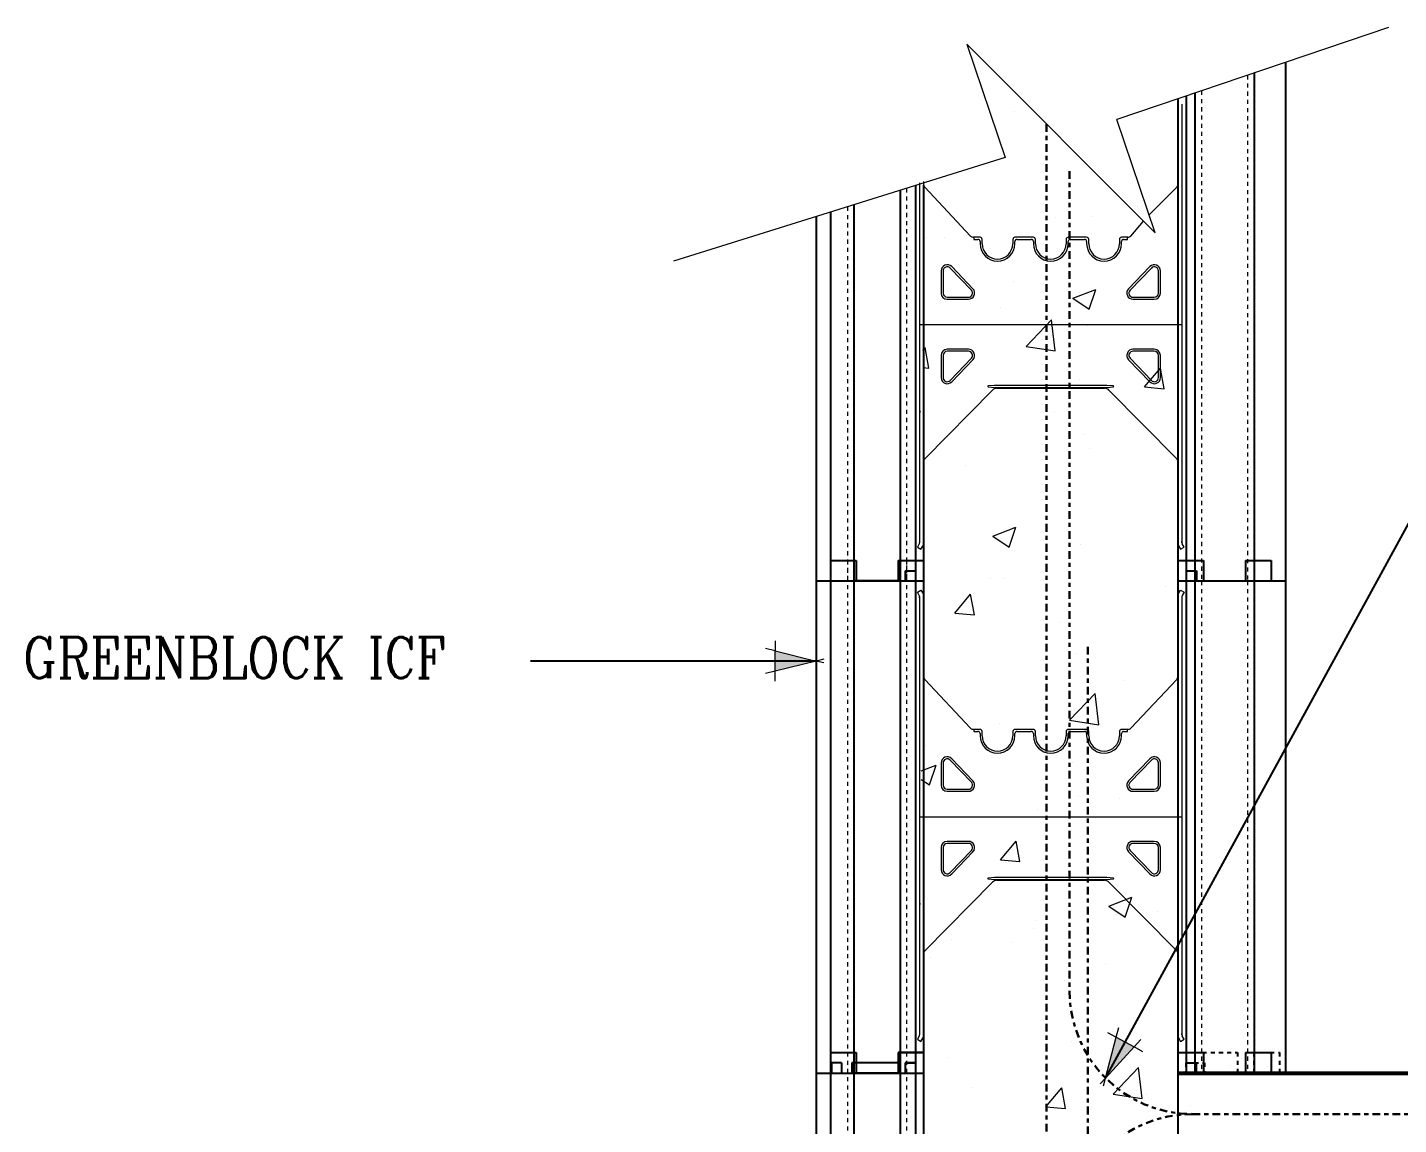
# Model space of a CAD drawing. Header units: inches. Extents: x -58.5 to 10.7, y 192.3 to 275.7.
# Drawn here: x -52.68 to -19.25, y 248.94 to 275.69 of the extents above; entities that cross this region are included whole.
import ezdxf

# ---------------------------------------------------------------- set-up
doc = ezdxf.new("R2010")
doc.units = ezdxf.units.IN
doc.header["$MEASUREMENT"] = 0
for name, pattern in [('CENTER', [2, 1.25, -0.25, 0.25, -0.25]), ('DASHED2', [0.375, 0.25, -0.125]), ('HIDDEN', [0.375, 0.25, -0.125])]:
    doc.linetypes.add(name, pattern=pattern)
for name, color, linetype, lineweight in [('A2 Hatch', 8, 'Continuous', 9), ('A5 heavy', 5, 'Continuous', 53), ('DETAILS', 7, 'Continuous', 13), ('DIM', 3, 'Continuous', 13), ('REBAR', 2, 'CENTER', 30)]:
    doc.layers.add(name, color=color, linetype=linetype, lineweight=lineweight)
doc.styles.add('ARCTEXT', font='arctext.shx', dxfattribs={"width": 0.85})
doc.styles.add('RomanC', font='romanc.shx', dxfattribs={"width": 0.85, "height": 5})
doc.dimstyles.new('ARCTEXT1-4', dxfattribs={"dimtxt": 4, "dimasz": 2, "dimexe": 2, "dimexo": 2, "dimgap": 2, "dimtad": 1, "dimdec": 4, "dimzin": 3, "dimdsep": 46, "dimlunit": 4, "dimtxsty": 'ARCTEXT', "dimblk": 'ARCHTICK', "dimcen": 2, "dimaunit": 1, "dimadec": 0, "dimazin": 0, "dimtfac": 1, "dimtdec": 4, "dimtmove": 2, "dimatfit": 3, "dimldrblk": 'arrow', "dimfxl": 0, "dimtolj": 1, "dimtzin": 0, "dimarcsym": 0})

# ---------------------------------------------------------------- blocks, each defined once
blk = doc.blocks.new('_ArchTick')
at = {"color": 0, "linetype": 'ByBlock', "const_width": 0.15}
blk.add_lwpolyline([(-0.5, -0.5), (0.5, 0.5)], dxfattribs=at)
blk = doc.blocks.new('arrow')
at = {"layer": 'DIM'}
blk.add_hatch(color=253, dxfattribs=at).paths.add_polyline_path([(-2, 0.5), (-2, -0.5), (0, 0)])
at = {"layer": 'DIM', "lineweight": 9}
for points in [[(-2, 0.983), (-2, 0.5), (-2.469, 0.617)], [(0.374, 0.094), (0, 0)], [(0.374, -0.094), (0, 0)], [(-2, -0.983), (-2, -0.5), (-2.469, -0.617)]]:
    blk.add_lwpolyline(points, dxfattribs=at)
at = {"layer": 'DIM', "lineweight": 15}
blk.add_lwpolyline([(0, 0), (-2, -0.5), (-2, 0.5), (0, 0)], dxfattribs=at)

msp = doc.modelspace()

# ---------------------------------------------------------------- linework, layer by layer
at = {"color": 1}
for p, q in [((-22.768, 274.581), (-22.768, 262.194)), ((-22.003, 274.84), (-22.003, 262.194)), ((-24.628, 273.95), (-24.628, 262.194)), ((-24.428, 274.018), (-24.428, 262.194)), ((-24.213, 274.091), (-24.213, 262.194)), ((-31.403, 271.719), (-31.403, 262.194)), ((-31.028, 271.837), (-31.028, 262.194)), ((-30.828, 271.847), (-30.828, 262.194)), ((-33.103, 271.187), (-33.103, 262.194)), ((-32.528, 271.367), (-32.528, 262.194)), ((-33.453, 271.078), (-33.453, 262.194)), ((-33.103, 262.694), (-32.478, 262.694)), ((-33.103, 262.694), (-33.103, 250.194)), ((-32.528, 262.694), (-32.528, 250.194)), ((-32.478, 262.694), (-32.478, 262.194)), ((-31.453, 262.694), (-31.453, 262.194)), ((-31.453, 262.694), (-30.828, 262.694)), ((-31.403, 262.694), (-31.403, 250.194)), ((-30.828, 262.694), (-30.828, 250.194)), ((-30.828, 262.694), (-30.828, 262.194)), ((-24.628, 262.694), (-24.628, 250.194)), ((-24.628, 262.694), (-24.003, 262.694)), ((-24.628, 262.694), (-24.628, 262.194)), ((-24.003, 262.694), (-24.003, 262.194)), ((-22.978, 262.694), (-22.978, 262.194)), ((-22.978, 262.694), (-22.353, 262.694)), ((-22.353, 262.694), (-22.353, 262.194)), ((-33.453, 262.194), (-30.828, 262.194)), ((-33.453, 262.194), (-30.828, 262.194)), ((-33.453, 262.194), (-31.278, 262.194)), ((-33.453, 262.194), (-33.453, 250.194)), ((-33.453, 262.194), (-31.278, 262.194)), ((-31.403, 262.194), (-32.528, 262.194)), ((-31.403, 262.194), (-32.528, 262.194)), ((-31.278, 262.444), (-31.278, 262.194)), ((-31.278, 262.444), (-31.028, 262.444)), ((-31.028, 262.444), (-31.028, 250.194)), ((-31.028, 262.194), (-30.828, 262.194)), ((-31.028, 262.194), (-30.828, 262.194)), ((-24.628, 262.194), (-24.428, 262.194)), ((-24.628, 262.194), (-22.003, 262.194)), ((-24.428, 262.444), (-24.428, 250.194)), ((-24.428, 262.444), (-24.178, 262.444)), ((-24.213, 262.194), (-22.003, 262.194)), ((-24.213, 262.194), (-24.213, 250.194)), ((-24.178, 262.444), (-24.178, 262.194)), ((-22.768, 262.194), (-22.768, 250.194)), ((-22.003, 262.194), (-22.003, 250.194)), ((-33.103, 250.694), (-32.478, 250.694)), ((-33.103, 250.694), (-32.478, 250.694)), ((-33.103, 250.694), (-33.103, 238.194)), ((-33.103, 250.694), (-32.478, 250.694)), ((-33.103, 250.694), (-32.478, 250.694)), ((-33.103, 250.694), (-32.478, 250.694)), ((-33.103, 250.694), (-32.478, 250.694)), ((-33.103, 250.694), (-32.478, 250.694)), ((-33.103, 250.694), (-32.478, 250.694)), ((-33.103, 250.694), (-32.478, 250.694)), ((-33.103, 250.694), (-32.478, 250.694)), ((-33.103, 250.694), (-32.478, 250.694)), ((-32.528, 250.694), (-32.528, 238.194)), ((-32.478, 250.694), (-32.478, 250.194)), ((-32.478, 250.694), (-32.478, 250.194)), ((-32.478, 250.694), (-32.478, 250.194)), ((-32.478, 250.694), (-32.478, 250.194)), ((-32.478, 250.694), (-32.478, 250.194)), ((-32.478, 250.694), (-32.478, 250.194)), ((-32.478, 250.694), (-32.478, 250.194)), ((-32.478, 250.694), (-32.478, 250.194)), ((-32.478, 250.694), (-32.478, 250.194)), ((-32.478, 250.694), (-32.478, 250.194)), ((-32.478, 250.694), (-32.478, 250.194)), ((-31.453, 250.694), (-31.453, 250.194)), ((-31.453, 250.694), (-30.828, 250.694)), ((-31.453, 250.694), (-31.453, 250.194)), ((-31.453, 250.694), (-30.828, 250.694)), ((-31.453, 250.694), (-31.453, 250.194)), ((-31.453, 250.694), (-30.828, 250.694)), ((-31.453, 250.694), (-31.453, 250.194)), ((-31.453, 250.694), (-30.828, 250.694)), ((-31.453, 250.694), (-31.453, 250.194)), ((-31.453, 250.694), (-30.828, 250.694)), ((-31.453, 250.694), (-31.453, 250.194)), ((-30.828, 250.694), (-31.453, 250.694)), ((-31.453, 250.694), (-31.453, 250.194)), ((-31.453, 250.694), (-30.828, 250.694)), ((-31.453, 250.694), (-31.453, 250.194)), ((-31.453, 250.694), (-30.828, 250.694)), ((-31.453, 250.694), (-31.453, 250.194)), ((-31.453, 250.694), (-30.828, 250.694)), ((-31.453, 250.694), (-31.453, 250.194)), ((-31.453, 250.694), (-30.828, 250.694)), ((-31.453, 250.694), (-31.453, 250.194)), ((-31.453, 250.694), (-30.828, 250.694)), ((-31.453, 250.694), (-31.453, 250.194)), ((-30.828, 250.694), (-31.453, 250.694)), ((-31.453, 250.694), (-31.453, 250.194)), ((-31.453, 250.694), (-30.828, 250.694)), ((-31.453, 250.694), (-31.453, 250.194)), ((-30.828, 250.694), (-31.453, 250.694)), ((-31.403, 250.694), (-31.403, 238.194)), ((-30.828, 250.694), (-30.828, 250.194)), ((-30.828, 250.694), (-30.828, 238.194)), ((-30.828, 250.694), (-30.828, 250.194)), ((-30.828, 250.694), (-30.828, 250.194)), ((-30.828, 250.694), (-30.828, 250.194)), ((-30.828, 250.694), (-30.828, 250.194)), ((-30.828, 250.694), (-30.828, 250.194)), ((-30.828, 250.694), (-30.828, 250.194)), ((-30.828, 250.694), (-30.828, 250.194)), ((-30.828, 250.694), (-30.828, 250.194)), ((-30.828, 250.694), (-30.828, 250.194)), ((-30.828, 250.694), (-30.828, 250.194)), ((-30.828, 250.694), (-30.828, 250.194)), ((-30.828, 250.694), (-30.828, 250.194)), ((-24.632, 250.694), (-24.632, 250.194)), ((-24.632, 250.694), (-24.007, 250.694)), ((-24.632, 250.694), (-24.632, 250.194)), ((-24.428, 250.694), (-24.428, 250.194)), ((-24.007, 250.694), (-24.007, 250.194)), ((-22.982, 250.694), (-22.982, 250.194)), ((-22.982, 250.694), (-22.357, 250.694)), ((-22.357, 250.694), (-22.357, 250.194)), ((-33.453, 250.194), (-30.828, 250.194)), ((-33.453, 250.194), (-30.828, 250.194)), ((-33.453, 250.194), (-31.278, 250.194)), ((-33.453, 250.194), (-33.453, 238.194)), ((-33.453, 250.194), (-31.278, 250.194)), ((-33.453, 250.194), (-30.828, 250.194)), ((-33.453, 250.194), (-31.278, 250.194)), ((-33.453, 250.194), (-30.828, 250.194)), ((-33.453, 250.194), (-30.828, 250.194)), ((-33.453, 250.194), (-30.828, 250.194)), ((-33.453, 250.194), (-31.278, 250.194)), ((-33.453, 250.194), (-31.278, 250.194)), ((-33.453, 250.194), (-30.828, 250.194)), ((-33.453, 250.194), (-30.828, 250.194)), ((-33.453, 250.194), (-30.828, 250.194)), ((-33.453, 250.194), (-31.278, 250.194)), ((-33.453, 250.194), (-31.278, 250.194)), ((-33.453, 250.194), (-30.828, 250.194)), ((-33.453, 250.194), (-30.828, 250.194)), ((-33.453, 250.194), (-31.278, 250.194)), ((-33.453, 250.194), (-31.278, 250.194)), ((-33.453, 250.194), (-30.828, 250.194)), ((-33.453, 250.194), (-31.278, 250.194)), ((-33.453, 250.194), (-31.278, 250.194)), ((-33.453, 250.194), (-30.828, 250.194)), ((-33.453, 250.194), (-30.828, 250.194)), ((-33.078, 250.444), (-33.078, 250.194)), ((-32.828, 250.444), (-33.078, 250.444)), ((-33.078, 250.444), (-33.078, 250.194)), ((-32.828, 250.444), (-33.078, 250.444)), ((-33.078, 250.444), (-33.078, 250.194)), ((-32.828, 250.444), (-33.078, 250.444)), ((-32.828, 250.444), (-32.828, 250.194)), ((-32.828, 250.444), (-32.828, 250.194)), ((-32.828, 250.444), (-32.828, 250.194)), ((-31.453, 250.444), (-32.578, 250.444)), ((-32.578, 250.444), (-32.578, 250.194)), ((-31.453, 250.444), (-32.578, 250.444)), ((-32.578, 250.444), (-32.578, 250.194)), ((-31.453, 250.444), (-32.578, 250.444)), ((-32.578, 250.444), (-32.578, 250.194)), ((-31.403, 250.194), (-32.528, 250.194)), ((-31.403, 250.194), (-32.528, 250.194)), ((-31.403, 250.194), (-32.528, 250.194)), ((-31.403, 250.194), (-32.528, 250.194)), ((-31.403, 250.194), (-32.528, 250.194)), ((-31.403, 250.194), (-32.528, 250.194)), ((-31.403, 250.194), (-32.528, 250.194)), ((-31.403, 250.194), (-32.528, 250.194)), ((-31.403, 250.194), (-32.528, 250.194)), ((-31.403, 250.194), (-32.528, 250.194)), ((-31.403, 250.194), (-32.528, 250.194)), ((-31.278, 250.444), (-31.278, 250.194)), ((-31.278, 250.444), (-31.028, 250.444)), ((-31.278, 250.444), (-31.278, 250.194)), ((-31.278, 250.444), (-31.028, 250.444)), ((-31.278, 250.444), (-31.278, 250.194)), ((-31.278, 250.444), (-31.028, 250.444)), ((-31.278, 250.444), (-31.278, 250.194)), ((-31.278, 250.444), (-31.028, 250.444)), ((-31.278, 250.444), (-31.278, 250.194)), ((-31.278, 250.444), (-31.028, 250.444)), ((-31.278, 250.444), (-31.278, 250.194)), ((-31.028, 250.444), (-31.278, 250.444)), ((-31.278, 250.444), (-31.278, 250.194)), ((-31.278, 250.444), (-31.028, 250.444)), ((-31.278, 250.444), (-31.278, 250.194)), ((-31.278, 250.444), (-31.028, 250.444)), ((-31.278, 250.444), (-31.278, 250.194)), ((-31.278, 250.444), (-31.028, 250.444)), ((-31.278, 250.444), (-31.278, 250.194)), ((-31.278, 250.444), (-31.028, 250.444)), ((-31.278, 250.444), (-31.278, 250.194)), ((-31.278, 250.444), (-31.028, 250.444)), ((-31.278, 250.444), (-31.278, 250.194)), ((-31.028, 250.444), (-31.278, 250.444)), ((-31.278, 250.444), (-31.278, 250.194)), ((-31.278, 250.444), (-31.028, 250.444)), ((-31.278, 250.444), (-31.278, 250.194)), ((-31.028, 250.444), (-31.278, 250.444)), ((-31.028, 250.444), (-31.028, 238.194)), ((-31.028, 250.444), (-31.028, 250.194)), ((-31.028, 250.444), (-31.028, 250.194)), ((-31.028, 250.444), (-31.028, 250.194)), ((-31.028, 250.194), (-30.828, 250.194)), ((-31.028, 250.194), (-30.828, 250.194)), ((-31.028, 250.194), (-30.828, 250.194)), ((-31.028, 250.194), (-30.828, 250.194)), ((-31.028, 250.194), (-30.828, 250.194)), ((-31.028, 250.194), (-30.828, 250.194)), ((-31.028, 250.194), (-30.828, 250.194)), ((-31.028, 250.194), (-30.828, 250.194)), ((-31.028, 250.194), (-30.828, 250.194)), ((-31.028, 250.194), (-30.828, 250.194)), ((-31.028, 250.194), (-30.828, 250.194)), ((-24.632, 250.194), (-24.432, 250.194)), ((-24.628, 250.194), (-22.207, 250.194)), ((-24.628, 250.194), (-22.207, 250.194)), ((-24.628, 250.194), (-22.003, 250.194)), ((-24.432, 250.444), (-24.182, 250.444)), ((-24.417, 250.194), (-22.207, 250.194)), ((-24.182, 250.444), (-24.182, 250.194)), ((-22.203, 250.194), (-22.003, 250.194)), ((-22.203, 250.194), (-22.003, 250.194)), ((-22.203, 250.194), (-22.003, 250.194))]:
    msp.add_line(p, q, dxfattribs=at)
at = {"color": 1, "linetype": 'HIDDEN', "ltscale": 0.02}
for p, q in [((-33.103, 262.694), (-32.478, 262.694)), ((-33.103, 262.694), (-33.103, 262.194)), ((-32.478, 262.694), (-32.478, 262.194)), ((-31.453, 262.694), (-31.453, 262.194)), ((-31.453, 262.694), (-30.828, 262.694)), ((-24.628, 262.694), (-24.003, 262.694)), ((-24.003, 262.694), (-24.003, 262.194)), ((-22.978, 262.694), (-22.978, 262.194)), ((-22.978, 262.694), (-22.353, 262.694)), ((-22.353, 262.694), (-22.353, 262.194)), ((-24.428, 262.444), (-24.428, 262.194)), ((-24.428, 262.444), (-24.178, 262.444)), ((-24.178, 262.444), (-24.178, 262.194)), ((-33.103, 250.694), (-32.478, 250.694)), ((-33.103, 250.694), (-33.103, 250.194)), ((-33.103, 250.694), (-32.478, 250.694)), ((-33.103, 250.694), (-32.478, 250.694)), ((-33.103, 250.694), (-33.103, 250.194)), ((-33.103, 250.694), (-32.478, 250.694)), ((-33.103, 250.694), (-33.103, 250.194)), ((-33.103, 250.694), (-32.478, 250.694)), ((-33.103, 250.694), (-33.103, 250.194)), ((-33.103, 250.694), (-32.478, 250.694)), ((-33.103, 250.694), (-32.478, 250.694)), ((-33.103, 250.694), (-33.103, 250.194)), ((-33.103, 250.694), (-32.478, 250.694)), ((-33.103, 250.694), (-33.103, 250.194)), ((-33.103, 250.694), (-32.478, 250.694)), ((-33.103, 250.694), (-32.478, 250.694)), ((-33.103, 250.694), (-33.103, 250.194)), ((-33.103, 250.694), (-32.478, 250.694)), ((-33.103, 250.694), (-32.478, 250.694)), ((-33.103, 250.694), (-33.103, 250.194)), ((-33.103, 250.694), (-32.478, 250.694)), ((-33.103, 250.694), (-33.103, 250.194)), ((-33.103, 250.694), (-32.478, 250.694)), ((-33.103, 250.694), (-33.103, 250.194)), ((-32.478, 250.694), (-32.478, 250.194)), ((-32.478, 250.694), (-32.478, 250.194)), ((-32.478, 250.694), (-32.478, 250.194)), ((-32.478, 250.694), (-32.478, 250.194)), ((-32.478, 250.694), (-32.478, 250.194)), ((-32.478, 250.694), (-32.478, 250.194)), ((-32.478, 250.694), (-32.478, 250.194)), ((-32.478, 250.694), (-32.478, 250.194)), ((-32.478, 250.694), (-32.478, 250.194)), ((-32.478, 250.694), (-32.478, 250.194)), ((-32.478, 250.694), (-32.478, 250.194)), ((-32.478, 250.694), (-32.478, 250.194)), ((-32.478, 250.694), (-32.478, 250.194)), ((-32.478, 250.694), (-32.478, 250.194)), ((-31.453, 250.694), (-31.453, 250.194)), ((-31.453, 250.694), (-30.828, 250.694)), ((-31.453, 250.694), (-31.453, 250.194)), ((-31.453, 250.694), (-30.828, 250.694)), ((-31.453, 250.694), (-31.453, 250.194)), ((-31.453, 250.694), (-30.828, 250.694)), ((-31.453, 250.694), (-31.453, 250.194)), ((-31.453, 250.694), (-30.828, 250.694)), ((-31.453, 250.694), (-31.453, 250.194)), ((-31.453, 250.694), (-30.828, 250.694)), ((-31.453, 250.694), (-31.453, 250.194)), ((-31.453, 250.694), (-30.828, 250.694)), ((-31.453, 250.694), (-31.453, 250.194)), ((-31.453, 250.694), (-30.828, 250.694)), ((-31.453, 250.694), (-31.453, 250.194)), ((-31.453, 250.694), (-30.828, 250.694)), ((-31.453, 250.694), (-31.453, 250.194)), ((-31.453, 250.694), (-30.828, 250.694)), ((-31.453, 250.694), (-31.453, 250.194)), ((-31.453, 250.694), (-30.828, 250.694)), ((-31.453, 250.694), (-31.453, 250.194)), ((-31.453, 250.694), (-30.828, 250.694)), ((-31.453, 250.694), (-31.453, 250.194)), ((-31.453, 250.694), (-30.828, 250.694)), ((-31.453, 250.694), (-31.453, 250.194)), ((-31.453, 250.694), (-30.828, 250.694)), ((-31.453, 250.694), (-31.453, 250.194)), ((-31.453, 250.694), (-30.828, 250.694)), ((-24.632, 250.694), (-24.007, 250.694)), ((-24.632, 250.694), (-24.007, 250.694)), ((-24.428, 250.694), (-23.178, 250.694)), ((-24.007, 250.694), (-24.007, 250.194)), ((-24.007, 250.694), (-24.007, 250.194)), ((-23.178, 250.694), (-23.178, 250.194)), ((-22.982, 250.694), (-22.982, 250.194)), ((-22.982, 250.694), (-22.357, 250.694)), ((-22.982, 250.694), (-22.982, 250.194)), ((-22.982, 250.694), (-22.357, 250.694)), ((-22.778, 250.694), (-22.778, 250.194)), ((-22.778, 250.694), (-22.153, 250.694)), ((-22.357, 250.694), (-22.357, 250.194)), ((-22.357, 250.694), (-22.357, 250.194)), ((-22.153, 250.694), (-22.153, 250.194)), ((-24.432, 250.444), (-24.432, 250.194)), ((-24.432, 250.444), (-24.182, 250.444)), ((-24.432, 250.444), (-24.432, 250.194)), ((-24.432, 250.444), (-24.182, 250.444)), ((-24.228, 250.444), (-23.978, 250.444)), ((-24.182, 250.444), (-24.182, 250.194)), ((-24.182, 250.444), (-24.182, 250.194)), ((-23.978, 250.444), (-23.978, 250.194))]:
    msp.add_line(p, q, dxfattribs=at)
at = {"ltscale": 0.15}
for p, q in [((-32.478, 262.194), (-31.453, 262.194)), ((-32.478, 262.194), (-31.453, 262.194)), ((-32.478, 250.194), (-31.453, 250.194)), ((-32.478, 250.194), (-31.453, 250.194)), ((-32.478, 250.194), (-31.453, 250.194)), ((-32.478, 250.194), (-31.453, 250.194)), ((-32.478, 250.194), (-31.453, 250.194)), ((-32.478, 250.194), (-31.453, 250.194)), ((-32.478, 250.194), (-31.453, 250.194)), ((-32.478, 250.194), (-31.453, 250.194)), ((-32.478, 250.194), (-31.453, 250.194)), ((-32.478, 250.194), (-31.453, 250.194)), ((-32.478, 250.194), (-31.453, 250.194)), ((-24.632, 250.194), (-24.632, 242.194))]:
    msp.add_line(p, q, dxfattribs=at)
at = {"layer": 'A2 Hatch', "linetype": 'DASHED2', "ltscale": 0.15}
for p, q in [((-22.928, 274.526), (-22.928, 262.194)), ((-24.053, 274.145), (-24.053, 262.194)), ((-31.243, 271.769), (-31.243, 262.194)), ((-32.688, 271.317), (-32.688, 262.194)), ((-32.688, 262.694), (-32.688, 250.194)), ((-31.243, 262.694), (-31.243, 250.194)), ((-24.053, 262.194), (-24.053, 250.194)), ((-22.928, 262.194), (-22.928, 250.194)), ((-32.688, 250.694), (-32.688, 238.194)), ((-31.243, 250.694), (-31.243, 238.194))]:
    msp.add_line(p, q, dxfattribs=at)
at = {"layer": 'A2 Hatch', "ltscale": 0.15}
for p, q in [((-28.615, 273.633), (-28.615, 273.633)), ((-25.603, 271.328), (-25.603, 271.328)), ((-27.606, 271.065), (-27.606, 271.065)), ((-26.723, 271.085), (-26.723, 271.085)), ((-30.764, 270.573), (-30.764, 270.573)), ((-30.32, 270.581), (-30.32, 270.581)), ((-26.05, 270.401), (-26.05, 270.401)), ((-28.633, 269.507), (-28.633, 269.507)), ((-27.191, 269.09), (-26.631, 269.305)), ((-26.793, 268.822), (-26.631, 269.305)), ((-28.945, 268.86), (-28.945, 268.86)), ((-27.191, 269.09), (-26.793, 268.822)), ((-28.331, 267.914), (-27.708, 268.564)), ((-27.62, 267.804), (-27.708, 268.564)), ((-26.821, 268.422), (-26.821, 268.422)), ((-30.851, 267.816), (-30.792, 267.885)), ((-30.7, 267.384), (-30.792, 267.885)), ((-29.711, 267.909), (-29.711, 267.909)), ((-28.331, 267.914), (-27.62, 267.804)), ((-27.708, 268.173), (-27.708, 268.173)), ((-30.852, 267.397), (-30.7, 267.384)), ((-25.44, 266.924), (-25.054, 267.383)), ((-24.962, 266.882), (-25.054, 267.383)), ((-27.028, 267.103), (-27.028, 267.103)), ((-25.44, 266.924), (-24.962, 266.882)), ((-27.641, 266.334), (-27.641, 266.334)), ((-26.918, 265.759), (-26.918, 265.759)), ((-26.783, 265.417), (-26.783, 265.417)), ((-29.813, 265.018), (-29.813, 265.018)), ((-29.138, 263.289), (-28.578, 263.504)), ((-28.74, 263.021), (-28.578, 263.504)), ((-28.638, 263.503), (-28.638, 263.503)), ((-29.138, 263.289), (-28.74, 263.021)), ((-27.015, 263.095), (-27.015, 263.095)), ((-29.199, 262.246), (-29.199, 262.246)), ((-28.887, 262.261), (-28.887, 262.261)), ((-30.068, 261.408), (-29.682, 261.868)), ((-29.59, 261.366), (-29.682, 261.868)), ((-24.928, 262.066), (-24.928, 262.066)), ((-30.068, 261.408), (-29.59, 261.366)), ((-27.512, 261.172), (-27.512, 261.172)), ((-27.112, 260.432), (-27.112, 260.432)), ((-25.939, 259.771), (-25.939, 259.771)), ((-27.271, 258.797), (-26.647, 259.447)), ((-26.559, 258.687), (-26.647, 259.447)), ((-28.968, 258.729), (-28.968, 258.729)), ((-27.271, 258.797), (-26.559, 258.687)), ((-30.791, 258.18), (-30.791, 258.18)), ((-26.52, 258), (-26.52, 258)), ((-30.886, 257.564), (-30.524, 257.703)), ((-30.686, 257.22), (-30.524, 257.703)), ((-27.21, 257.769), (-27.21, 257.769)), ((-30.887, 257.355), (-30.686, 257.22)), ((-27.052, 256.973), (-27.052, 256.973)), ((-26.041, 256.88), (-26.041, 256.88)), ((-28.044, 256.616), (-28.044, 256.616)), ((-28.958, 255.391), (-28.572, 255.85)), ((-28.48, 255.349), (-28.572, 255.85)), ((-28.958, 255.391), (-28.48, 255.349)), ((-27.307, 255.106), (-27.307, 255.106)), ((-26.309, 254.267), (-25.749, 254.482)), ((-25.911, 253.999), (-25.749, 254.482)), ((-26.309, 254.267), (-25.911, 253.999)), ((-28.078, 253.912), (-28.078, 253.912)), ((-25.116, 254.123), (-25.116, 254.123)), ((-28.146, 253.724), (-28.146, 253.724)), ((-30.149, 253.461), (-30.149, 253.461)), ((-28.662, 253.372), (-28.662, 253.372)), ((-30.662, 253.017), (-30.662, 253.017)), ((-26.391, 252.837), (-26.391, 252.837)), ((-27.404, 252.443), (-27.404, 252.443)), ((-27.221, 250.968), (-27.221, 250.968)), ((-30.25, 250.569), (-30.25, 250.569)), ((-26.21, 249.68), (-25.587, 250.33)), ((-25.498, 249.57), (-25.587, 250.33)), ((-23.347, 250.379), (-23.347, 250.379)), ((-29.67, 249.845), (-29.67, 249.845)), ((-27.848, 249.373), (-27.462, 249.833)), ((-27.37, 249.331), (-27.462, 249.833)), ((-27.502, 249.78), (-27.502, 249.78)), ((-26.21, 249.68), (-25.498, 249.57)), ((-25.399, 249.665), (-25.399, 249.665)), ((-27.848, 249.373), (-27.37, 249.331)), ((-24.327, 249.4), (-24.327, 249.4))]:
    msp.add_line(p, q, dxfattribs=at)
at = {"layer": 'A5 heavy', "ltscale": 0.15}
msp.add_line((-24.632, 250.194), (7.85, 250.194), dxfattribs=at)
at = {"layer": 'DETAILS', "color": 6, "lineweight": 20}
for p, q in [((-24.628, 271.865), (-24.628, 273.916)), ((-24.528, 273.819), (-24.528, 263.122)), ((-30.928, 271.899), (-30.928, 263.122)), ((-30.828, 271.931), (-30.828, 265.103)), ((-30.828, 271.881), (-30.828, 271.865)), ((-24.628, 265.103), (-24.628, 271.865)), ((-30.8, 271.795), (-29.683, 270.605)), ((-25.33, 271.124), (-24.656, 271.795)), ((-25.774, 270.605), (-25.464, 270.967)), ((-29.611, 270.574), (-29.603, 270.574)), ((-29.453, 270.574), (-29.611, 270.574)), ((-29.603, 270.574), (-29.603, 270.524)), ((-29.603, 270.524), (-29.503, 270.524)), ((-29.403, 270.419), (-29.403, 270.524)), ((-28.653, 270.524), (-28.653, 270.419)), ((-28.153, 270.574), (-28.603, 270.574)), ((-28.553, 270.524), (-28.203, 270.524)), ((-28.103, 270.419), (-28.103, 270.524)), ((-27.353, 270.524), (-27.353, 270.419)), ((-26.853, 270.574), (-27.303, 270.574)), ((-27.253, 270.524), (-26.903, 270.524)), ((-26.803, 270.419), (-26.803, 270.524)), ((-26.053, 270.524), (-26.053, 270.419)), ((-25.846, 270.574), (-26.003, 270.574)), ((-25.953, 270.524), (-25.853, 270.524)), ((-25.853, 270.524), (-25.853, 270.574)), ((-25.853, 270.574), (-25.846, 270.574)), ((-29.453, 270.474), (-29.453, 270.419)), ((-28.603, 270.419), (-28.603, 270.474)), ((-28.153, 270.474), (-28.153, 270.419)), ((-27.303, 270.419), (-27.303, 270.474)), ((-26.853, 270.474), (-26.853, 270.419)), ((-26.003, 270.419), (-26.003, 270.474)), ((-29.626, 269.318), (-30.145, 269.859)), ((-25.311, 269.859), (-25.831, 269.318)), ((-30.403, 269.755), (-30.403, 269.214)), ((-30.353, 269.755), (-30.353, 269.214)), ((-29.662, 269.284), (-30.181, 269.825)), ((-25.275, 269.825), (-25.795, 269.284)), ((-25.103, 269.214), (-25.103, 269.755)), ((-25.053, 269.214), (-25.053, 269.755)), ((-30.253, 269.114), (-29.734, 269.114)), ((-30.253, 269.064), (-29.734, 269.064)), ((-25.723, 269.114), (-25.203, 269.114)), ((-25.723, 269.064), (-25.203, 269.064)), ((-30.928, 268.444), (-24.528, 268.444)), ((-29.734, 267.844), (-30.253, 267.844)), ((-25.203, 267.844), (-25.723, 267.844)), ((-30.403, 267.694), (-30.403, 267.153)), ((-30.353, 267.694), (-30.353, 267.153)), ((-29.734, 267.794), (-30.253, 267.794)), ((-30.181, 267.084), (-29.662, 267.625)), ((-30.145, 267.049), (-29.626, 267.59)), ((-25.831, 267.59), (-25.311, 267.049)), ((-25.795, 267.625), (-25.275, 267.084)), ((-25.203, 267.794), (-25.723, 267.794)), ((-25.103, 267.153), (-25.103, 267.694)), ((-25.053, 267.153), (-25.053, 267.694)), ((-30.799, 265.174), (-29.147, 266.85)), ((-29.098, 266.964), (-29.255, 266.949)), ((-29.255, 266.929), (-29.098, 266.914)), ((-27.728, 266.964), (-29.098, 266.964)), ((-29.098, 266.914), (-27.728, 266.914)), ((-29.041, 266.894), (-27.728, 266.894)), ((-26.358, 266.964), (-27.728, 266.964)), ((-27.728, 266.914), (-26.358, 266.914)), ((-27.728, 266.894), (-26.415, 266.894)), ((-26.202, 266.949), (-26.358, 266.964)), ((-26.358, 266.914), (-26.202, 266.929)), ((-26.309, 266.85), (-24.657, 265.174)), ((-30.828, 263.095), (-30.828, 265.103)), ((-24.628, 265.103), (-24.628, 263.095)), ((-30.935, 263.097), (-30.981, 263.017)), ((-30.981, 263.017), (-30.894, 262.967)), ((-30.928, 263.158), (-30.928, 263.122)), ((-30.894, 262.967), (-30.835, 263.07)), ((-24.621, 263.07), (-24.562, 262.967)), ((-24.562, 262.967), (-24.476, 263.017)), ((-24.528, 263.122), (-24.528, 263.158)), ((-24.476, 263.017), (-24.521, 263.097)), ((-30.981, 261.921), (-30.894, 261.971)), ((-30.935, 261.842), (-30.981, 261.921)), ((-30.894, 261.971), (-30.835, 261.869)), ((-30.828, 261.844), (-30.828, 259.865)), ((-24.628, 259.865), (-24.628, 261.844)), ((-24.621, 261.869), (-24.562, 261.971)), ((-24.562, 261.971), (-24.476, 261.921)), ((-24.476, 261.921), (-24.521, 261.842)), ((-30.928, 261.819), (-30.928, 251.122)), ((-30.928, 261.781), (-30.928, 261.817)), ((-24.528, 261.819), (-24.528, 251.122)), ((-24.528, 261.817), (-24.528, 261.781)), ((-30.828, 259.865), (-30.828, 253.103)), ((-24.628, 253.103), (-24.628, 259.865)), ((-30.8, 259.795), (-29.683, 258.605)), ((-25.774, 258.605), (-24.656, 259.795)), ((-29.611, 258.574), (-29.603, 258.574)), ((-29.453, 258.574), (-29.611, 258.574)), ((-29.603, 258.574), (-29.603, 258.524)), ((-29.603, 258.524), (-29.503, 258.524)), ((-29.403, 258.419), (-29.403, 258.524)), ((-28.653, 258.524), (-28.653, 258.419)), ((-28.153, 258.574), (-28.603, 258.574)), ((-28.553, 258.524), (-28.203, 258.524)), ((-28.103, 258.419), (-28.103, 258.524)), ((-27.353, 258.524), (-27.353, 258.419)), ((-26.853, 258.574), (-27.303, 258.574)), ((-27.253, 258.524), (-26.903, 258.524)), ((-26.803, 258.419), (-26.803, 258.524)), ((-26.053, 258.524), (-26.053, 258.419)), ((-25.846, 258.574), (-26.003, 258.574)), ((-25.953, 258.524), (-25.853, 258.524)), ((-25.853, 258.524), (-25.853, 258.574)), ((-25.853, 258.574), (-25.846, 258.574)), ((-29.453, 258.474), (-29.453, 258.419)), ((-28.603, 258.419), (-28.603, 258.474)), ((-28.153, 258.474), (-28.153, 258.419)), ((-27.303, 258.419), (-27.303, 258.474)), ((-26.853, 258.474), (-26.853, 258.419)), ((-26.003, 258.419), (-26.003, 258.474)), ((-29.662, 257.284), (-30.181, 257.825)), ((-29.626, 257.318), (-30.145, 257.859)), ((-25.311, 257.859), (-25.831, 257.318)), ((-25.275, 257.825), (-25.795, 257.284)), ((-30.403, 257.755), (-30.403, 257.214)), ((-30.353, 257.755), (-30.353, 257.214)), ((-25.103, 257.214), (-25.103, 257.755)), ((-25.053, 257.214), (-25.053, 257.755)), ((-30.253, 257.114), (-29.734, 257.114)), ((-30.253, 257.064), (-29.734, 257.064)), ((-25.723, 257.114), (-25.203, 257.114)), ((-25.723, 257.064), (-25.203, 257.064)), ((-30.928, 256.444), (-24.528, 256.444)), ((-29.734, 255.844), (-30.253, 255.844)), ((-25.203, 255.844), (-25.723, 255.844)), ((-30.403, 255.694), (-30.403, 255.153)), ((-30.353, 255.694), (-30.353, 255.153)), ((-29.734, 255.794), (-30.253, 255.794)), ((-30.181, 255.084), (-29.662, 255.625)), ((-30.145, 255.049), (-29.626, 255.59)), ((-25.831, 255.59), (-25.311, 255.049)), ((-25.795, 255.625), (-25.275, 255.084)), ((-25.203, 255.794), (-25.723, 255.794)), ((-25.103, 255.153), (-25.103, 255.694)), ((-25.053, 255.153), (-25.053, 255.694)), ((-30.799, 253.174), (-29.147, 254.85)), ((-29.098, 254.964), (-29.255, 254.949)), ((-29.255, 254.929), (-29.098, 254.914)), ((-27.728, 254.964), (-29.098, 254.964)), ((-29.098, 254.914), (-27.728, 254.914)), ((-29.041, 254.894), (-27.728, 254.894)), ((-26.358, 254.964), (-27.728, 254.964)), ((-27.728, 254.914), (-26.358, 254.914)), ((-27.728, 254.894), (-26.415, 254.894)), ((-26.202, 254.949), (-26.358, 254.964)), ((-26.358, 254.914), (-26.202, 254.929)), ((-26.309, 254.85), (-24.657, 253.174)), ((-30.828, 251.095), (-30.828, 253.103)), ((-24.628, 253.103), (-24.628, 251.095)), ((-30.928, 251.158), (-30.928, 251.122)), ((-24.528, 251.122), (-24.528, 251.158)), ((-30.935, 251.097), (-30.981, 251.017)), ((-30.981, 251.017), (-30.894, 250.967)), ((-30.894, 250.967), (-30.835, 251.07)), ((-24.621, 251.07), (-24.562, 250.967)), ((-24.562, 250.967), (-24.476, 251.017)), ((-24.476, 251.017), (-24.521, 251.097))]:
    msp.add_line(p, q, dxfattribs=at)
for centre, radius, start, end in [((-30.728, 271.865), 0.1, 180, 223.8309), ((-24.728, 271.865), 0.1, 316.1691, 360), ((-29.611, 270.674), 0.1, 223.8309, 270), ((-29.503, 270.474), 0.05, 360, 90), ((-29.453, 270.524), 0.05, 0, 90), ((-28.603, 270.524), 0.05, 90, 180), ((-28.553, 270.474), 0.05, 90, 180), ((-28.203, 270.474), 0.05, 360, 90), ((-28.153, 270.524), 0.05, 0, 90), ((-27.303, 270.524), 0.05, 90, 180), ((-27.253, 270.474), 0.05, 90, 180), ((-26.903, 270.474), 0.05, 0, 90), ((-26.853, 270.524), 0.05, 0, 90), ((-26.003, 270.524), 0.05, 90, 180), ((-25.953, 270.474), 0.05, 90, 180), ((-25.846, 270.674), 0.1, 270, 316.1691), ((-29.028, 270.419), 0.425, 180, 360), ((-29.028, 270.419), 0.375, 180, 0), ((-27.728, 270.419), 0.425, 180, 270), ((-27.728, 270.419), 0.375, 180, 270), ((-27.728, 270.419), 0.425, 270, 0), ((-27.728, 270.419), 0.375, 270, 0), ((-26.428, 270.419), 0.425, 180, 0), ((-26.428, 270.419), 0.375, 180, 0), ((-30.253, 269.755), 0.15, 43.8309, 180), ((-30.253, 269.755), 0.1, 43.8309, 180), ((-25.203, 269.755), 0.15, 0, 136.1691), ((-25.203, 269.755), 0.1, 0, 136.1691), ((-30.253, 269.214), 0.15, 180, 270), ((-30.253, 269.214), 0.1, 180, 270), ((-29.734, 269.214), 0.15, 270, 43.8309), ((-29.734, 269.214), 0.1, 270, 43.8309), ((-25.723, 269.214), 0.15, 136.1691, 270), ((-25.723, 269.214), 0.1, 136.1691, 270), ((-25.203, 269.214), 0.15, 270, 0), ((-25.203, 269.214), 0.1, 270, 360), ((-30.253, 267.694), 0.15, 90, 180), ((-29.734, 267.694), 0.15, 316.1691, 90), ((-25.723, 267.694), 0.15, 90, 223.8309), ((-25.203, 267.694), 0.15, 360, 90), ((-30.253, 267.694), 0.1, 90, 180), ((-29.734, 267.694), 0.1, 316.1691, 90), ((-25.723, 267.694), 0.1, 90, 223.8309), ((-25.203, 267.694), 0.1, 0, 90), ((-30.253, 267.153), 0.15, 180, 316.1691), ((-30.253, 267.153), 0.1, 180, 316.1691), ((-29.253, 266.939), 0.01, 97.4099, 262.5901), ((-29.041, 266.744), 0.15, 90, 135), ((-26.415, 266.744), 0.15, 45, 90), ((-26.203, 266.939), 0.01, 277.4099, 82.5901), ((-25.203, 267.153), 0.15, 223.8309, 360), ((-25.203, 267.153), 0.1, 223.8309, 0), ((-30.828, 266.358), 0.1, 180, 209.7449), ((-30.728, 265.103), 0.1, 135, 180), ((-24.728, 265.103), 0.1, 360, 45), ((-30.978, 263.122), 0.05, 330, 360), ((-30.878, 263.095), 0.05, 330, 360), ((-24.578, 263.095), 0.05, 180, 210), ((-24.478, 263.122), 0.05, 180, 210), ((-30.978, 261.817), 0.05, 0, 30), ((-30.878, 261.844), 0.05, 0, 30), ((-24.578, 261.844), 0.05, 150, 180), ((-24.478, 261.817), 0.05, 150, 180), ((-30.728, 259.865), 0.1, 180, 223.8309), ((-24.728, 259.865), 0.1, 316.1691, 360), ((-29.611, 258.674), 0.1, 223.8309, 270), ((-29.503, 258.474), 0.05, 360, 90), ((-29.453, 258.524), 0.05, 0, 90), ((-28.603, 258.524), 0.05, 90, 180), ((-28.553, 258.474), 0.05, 90, 180), ((-28.203, 258.474), 0.05, 360, 90), ((-28.153, 258.524), 0.05, 0, 90), ((-27.303, 258.524), 0.05, 90, 180), ((-27.253, 258.474), 0.05, 90, 180), ((-26.903, 258.474), 0.05, 0, 90), ((-26.853, 258.524), 0.05, 0, 90), ((-26.003, 258.524), 0.05, 90, 180), ((-25.953, 258.474), 0.05, 90, 180), ((-25.846, 258.674), 0.1, 270, 316.1691), ((-29.028, 258.419), 0.425, 180, 360), ((-29.028, 258.419), 0.375, 180, 0), ((-27.728, 258.419), 0.425, 180, 270), ((-27.728, 258.419), 0.375, 180, 270), ((-27.728, 258.419), 0.425, 270, 0), ((-27.728, 258.419), 0.375, 270, 0), ((-26.428, 258.419), 0.425, 180, 0), ((-26.428, 258.419), 0.375, 180, 0), ((-30.253, 257.755), 0.15, 43.8309, 180), ((-30.253, 257.755), 0.1, 43.8309, 180), ((-25.203, 257.755), 0.15, 0, 136.1691), ((-25.203, 257.755), 0.1, 0, 136.1691), ((-30.253, 257.214), 0.15, 180, 270), ((-30.253, 257.214), 0.1, 180, 270), ((-29.734, 257.214), 0.15, 270, 43.8309), ((-29.734, 257.214), 0.1, 270, 43.8309), ((-25.723, 257.214), 0.15, 136.1691, 270), ((-25.723, 257.214), 0.1, 136.1691, 270), ((-25.203, 257.214), 0.15, 270, 0), ((-25.203, 257.214), 0.1, 270, 360), ((-30.253, 255.694), 0.15, 90, 180), ((-29.734, 255.694), 0.15, 316.1691, 90), ((-25.723, 255.694), 0.15, 90, 223.8309), ((-25.203, 255.694), 0.15, 360, 90), ((-30.253, 255.694), 0.1, 90, 180), ((-29.734, 255.694), 0.1, 316.1691, 90), ((-25.723, 255.694), 0.1, 90, 223.8309), ((-25.203, 255.694), 0.1, 0, 90), ((-30.253, 255.153), 0.15, 180, 316.1691), ((-30.253, 255.153), 0.1, 180, 316.1691), ((-25.203, 255.153), 0.15, 223.8309, 360), ((-25.203, 255.153), 0.1, 223.8309, 0), ((-29.253, 254.939), 0.01, 97.4099, 262.5901), ((-29.041, 254.744), 0.15, 90, 135), ((-26.415, 254.744), 0.15, 45, 90), ((-26.203, 254.939), 0.01, 277.4099, 82.5901), ((-30.828, 254.358), 0.1, 180, 209.7449), ((-30.728, 253.103), 0.1, 135, 180), ((-24.728, 253.103), 0.1, 360, 45), ((-30.978, 251.122), 0.05, 330, 360), ((-24.478, 251.122), 0.05, 180, 210), ((-30.878, 251.095), 0.05, 330, 360), ((-24.578, 251.095), 0.05, 180, 210)]:
    msp.add_arc(centre, radius, start, end, dxfattribs=at)
at = {"layer": 'DIM'}
for p, q in [((-19.491, 275.692), (-26.118, 273.445)), ((-29.778, 275.281), (-28.842, 272.521)), ((-25.182, 270.685), (-29.778, 275.281)), ((-25.182, 270.685), (-26.118, 273.445)), ((-28.842, 272.521), (-36.932, 269.989))]:
    msp.add_line(p, q, dxfattribs=at)
at = {"layer": 'REBAR', "ltscale": 0.15}
for p, q in [((-27.83, 273.333), (-27.83, 232.899)), ((-27.271, 272.186), (-27.271, 252.194)), ((-26.828, 260.587), (-26.828, 216.041)), ((-24.271, 249.194), (-12.945, 249.194))]:
    msp.add_line(p, q, dxfattribs=at)
for centre, start, end in [((-24.271, 252.194), 180, 270), ((-24.271, 246.194), 90, 180)]:
    msp.add_arc(centre, 3, start, end, dxfattribs=at)

# ---------------------------------------------------------------- texts
at = {"layer": 'DIM', "color": 3, "insert": (-52.794, 260.824), "char_height": 1, "width": 22.68955, "attachment_point": 1, "style": 'RomanC'}
msp.add_mtext('GREENBLOCK ICF', dxfattribs=at)

# ---------------------------------------------------------------- leaders
at = {"layer": 'DIM'}
for points in [[(-26.393, 250.073), (-13.828, 273.062), (-12.828, 273.062)], [(-33.453, 260.242), (-37.767, 260.242), (-40.418, 260.242)]]:
    msp.add_leader(points, dimstyle='ARCTEXT1-4', override={"dimasz": 0.5, "dimtad": 0}, dxfattribs=at)

doc.saveas('drawing.dxf')
